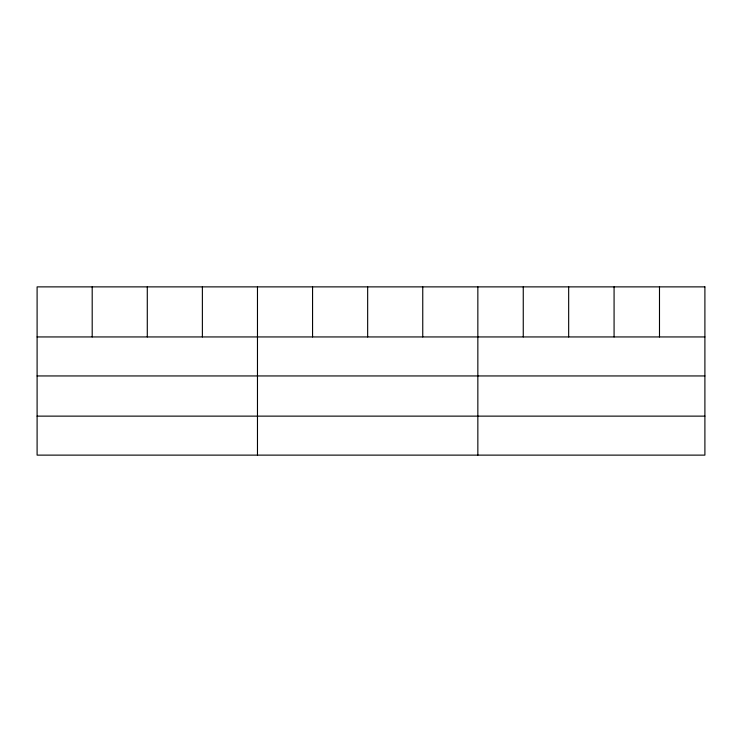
<?xml version="1.0" encoding="UTF-8"?>
<svg xmlns="http://www.w3.org/2000/svg" width="742" height="742" viewBox="0 0 742 742"><rect width="100%" height="100%" fill="white"/><g stroke="black" fill="none" stroke-linecap="round" stroke-linejoin="round"><path stroke-width="1.11" d="M37.1 336.942L704.9 336.942M37.1 375.944L704.9 375.944M37.1 416.132L704.9 416.132M659.49 286.876L659.49 336.942M614.079 286.876L614.079 336.942M568.669 286.876L568.669 336.942M523.258 286.876L523.258 336.942M477.848 286.876L477.848 455.124M422.755 286.876L422.755 336.942M367.661 286.876L367.661 336.942M312.567 286.876L312.567 336.942M257.474 286.876L257.474 455.124M202.38 286.876L202.38 336.942M147.287 286.876L147.287 336.942M92.194 286.876L92.194 336.942M704.9 286.876L37.1 286.876L37.1 455.124L704.9 455.124L704.9 286.876"/></g></svg>
